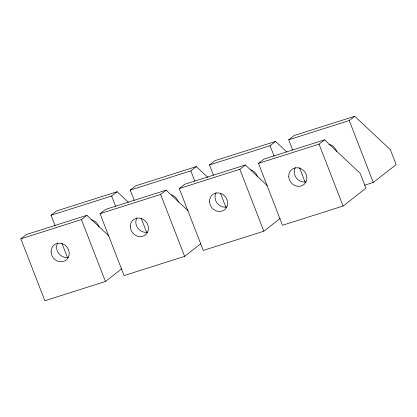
<?xml version="1.0" encoding="UTF-8"?>
<svg xmlns="http://www.w3.org/2000/svg" width="417" height="417" viewBox="0 0 417 417"><rect width="100%" height="100%" fill="white"/><g stroke="black" fill="none" stroke-linecap="round" stroke-linejoin="round"><path stroke-width="0.63" d="M121.701 268.788L105.433 281.496L44.859 300.725L20.85 238.832L26.344 234.542L86.913 215.313L108.952 236.006M55.054 225.566L51.056 215.25L56.545 210.96L117.12 191.726L128.373 202.292M20.85 238.832L81.424 219.597L86.913 215.313M51.056 215.25L111.626 196.016L117.12 191.726M200.916 243.637L184.642 256.34L124.068 275.574L100.059 213.681L105.553 209.391L166.128 190.157L188.166 210.851M134.269 200.41L130.266 190.095L135.76 185.81L196.329 166.576L208.052 177.585M100.059 213.681L160.634 194.447L166.128 190.157M130.266 190.095L190.84 170.866L196.329 166.576M280.125 218.487L263.852 231.19L203.277 250.424L179.274 188.531L184.762 184.241L245.337 165.007L267.375 185.701M213.478 175.26L209.475 164.944L214.969 160.66L275.543 141.426L286.797 151.991M179.274 188.531L239.843 169.297L245.337 165.007M209.475 164.944L270.049 145.71L275.543 141.426M258.483 163.381L263.977 159.091L324.546 139.857L360.184 173.321L365.944 188.171L343.066 206.04L282.491 225.274L258.483 163.381L319.057 144.146L324.546 139.857M292.687 150.11L288.689 139.794L294.178 135.504L354.752 116.275L390.39 149.734L396.15 164.59L373.267 182.458L364.614 185.205M288.689 139.794L349.258 120.56L354.752 116.275M349.258 120.56L373.267 182.458M319.057 144.146L343.066 206.04M299.515 167.707L305.161 182.271M270.049 145.71L274.052 156.026M239.843 169.297L263.852 231.19M220.541 193.467L225.951 207.421M190.84 170.866L194.838 181.181M160.634 194.447L184.642 256.34M141.092 218.013L146.742 232.571M111.626 196.016L115.629 206.332M81.424 219.597L105.433 281.496M61.883 243.163L67.528 257.727M171.585 194.932A9.654 8.7 52 0 1 178.241 201.906M250.794 169.782A9.654 8.7 52 0 1 257.456 176.751M147.555 232.165A9.654 8.7 52 0 1 137.891 228.245A9.654 8.7 52 0 1 136.839 217.909M226.765 207.014A9.654 8.7 52 0 1 217.101 203.095A9.654 8.7 52 0 1 216.053 192.758M305.974 181.864A9.654 8.7 52 0 1 296.31 177.944A9.654 8.7 52 0 1 295.262 167.608M68.341 257.315A9.654 8.7 52 0 1 58.677 253.395A9.654 8.7 52 0 1 57.629 243.059M328.836 144.318A9.654 8.7 52 0 1 336.665 151.6M91.203 219.775A9.654 8.7 52 0 1 99.032 227.056M130.307 226.765A9.654 8.7 52 0 0 144.214 235.662A9.654 8.7 52 0 0 143.599 219.582A9.654 8.7 52 0 0 130.307 226.765M209.522 201.609A9.654 8.7 52 0 0 223.423 210.512A9.654 8.7 52 0 0 222.814 194.431A9.654 8.7 52 0 0 209.522 201.609M288.731 176.459A9.654 8.7 52 0 0 302.633 185.362A9.654 8.7 52 0 0 302.023 169.281A9.654 8.7 52 0 0 288.731 176.459M51.098 251.915A9.654 8.7 52 0 0 65 260.818A9.654 8.7 52 0 0 64.39 244.732A9.654 8.7 52 0 0 51.098 251.915"/></g></svg>
